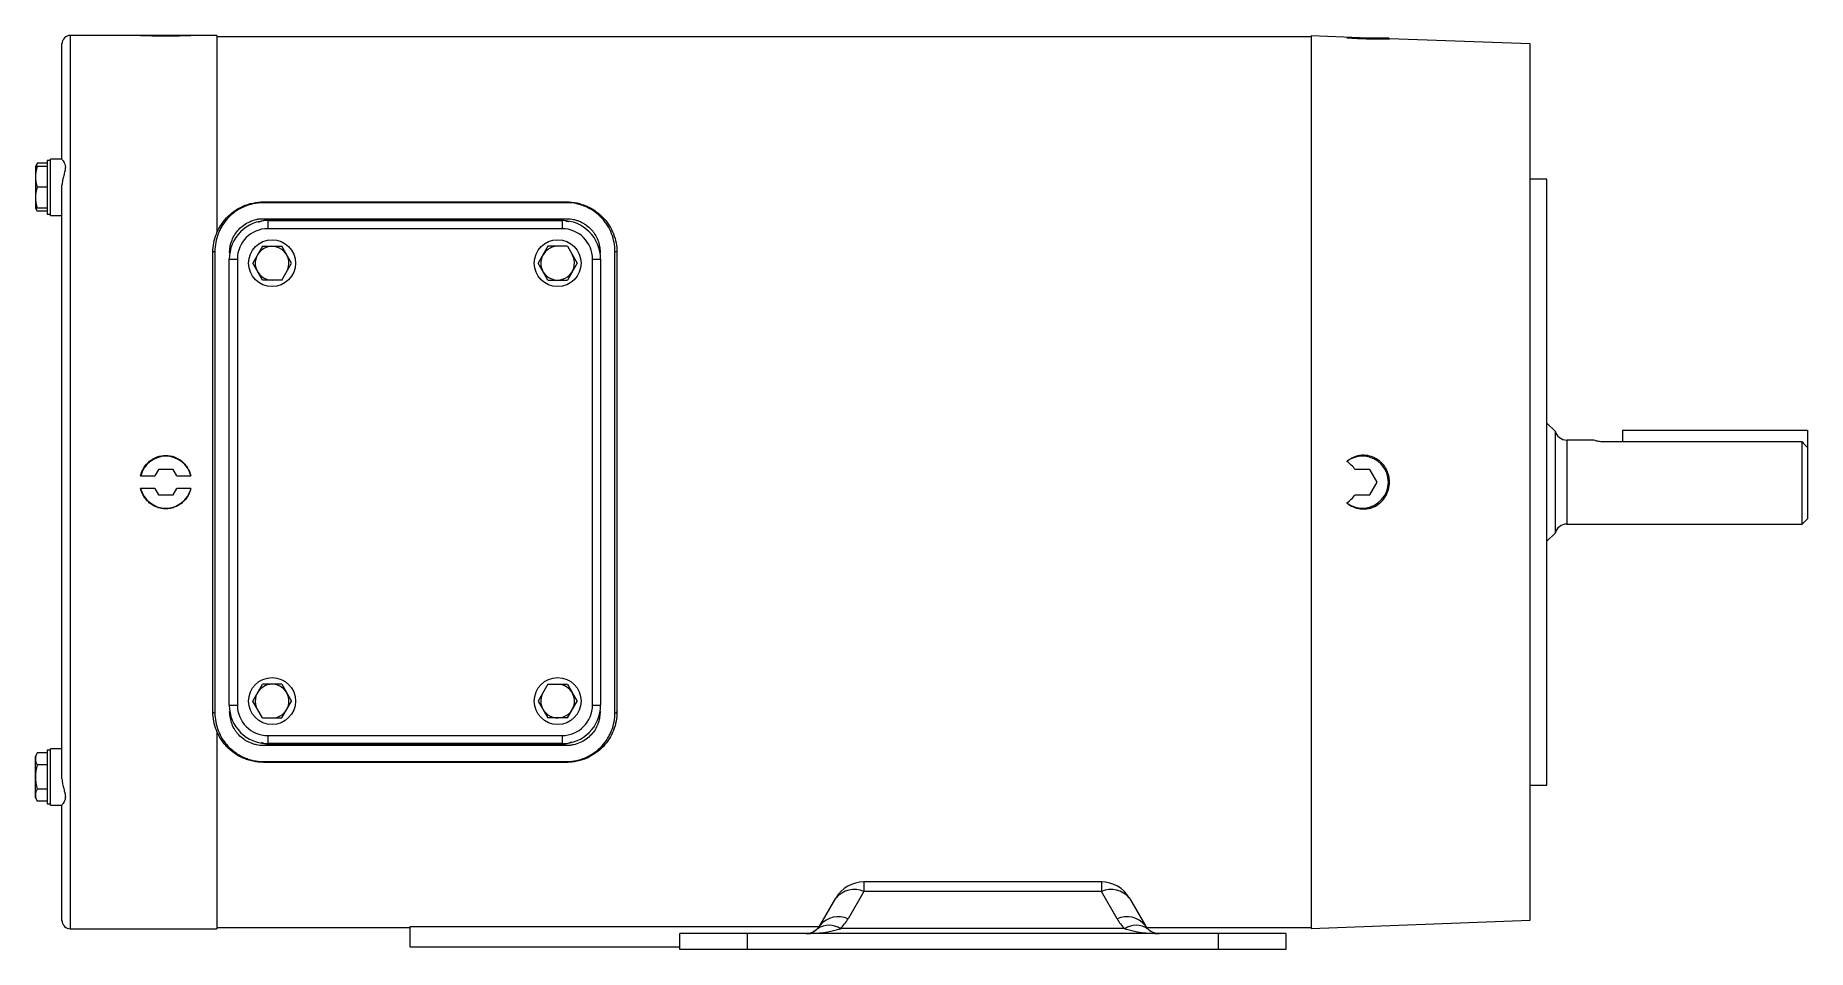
# Model space of a CAD drawing. Header units: inches. Extents: x -5.4 to 7.7, y -3.5 to 3.3.
import ezdxf

# ---------------------------------------------------------------- set-up
doc = ezdxf.new("R2010")
doc.units = ezdxf.units.IN
doc.header["$MEASUREMENT"] = 0

msp = doc.modelspace()

# ---------------------------------------------------------------- linework, layer by layer
at = {"color": 7, "linetype": 'Continuous', "lineweight": 15}
for p, q in [((-4.063, 3.315), (-5.152, 3.315)), ((-4.629, 3.315), (-4.256, 3.315)), ((-4.063, 3.315), (-4.063, 1.852)), ((4.062, 3.306), (-4.063, 3.306)), ((4.425, 3.298), (4.062, 3.312)), ((4.062, 3.312), (4.062, -3.312)), ((4.327, 3.298), (4.635, 3.298)), ((4.643, 3.291), (4.635, 3.298)), ((5.688, 3.252), (4.642, 3.291)), ((-5.213, 2.397), (-5.213, 3.255)), ((5.688, -3.252), (5.688, 3.252)), ((-5.299, 2.388), (-5.324, 2.388)), ((-5.324, 2.388), (-5.324, 1.989)), ((-5.213, 2.397), (-5.299, 2.397)), ((-5.299, 1.98), (-5.299, 2.397)), ((-5.396, 2.367), (-5.41, 2.343)), ((-5.41, 2.343), (-5.41, 2.034)), ((-5.396, 2.367), (-5.404, 2.343)), ((-5.324, 2.367), (-5.396, 2.367)), ((-5.324, 2.343), (-5.396, 2.343)), ((5.812, 2.249), (5.688, 2.249)), ((5.812, -2.249), (5.812, 2.249)), ((-5.324, 2.188), (-5.396, 2.188)), ((-5.213, -2.203), (-5.213, 2.203)), ((-5.41, 2.034), (-5.396, 2.01)), ((-5.324, 2.034), (-5.396, 2.034)), ((-5.324, 2.01), (-5.396, 2.01)), ((-5.324, 1.989), (-5.299, 1.989)), ((-5.299, 1.98), (-5.213, 1.98)), ((-3.718, 2.08), (-3.718, 2.074)), ((-3.718, 2.08), (-1.468, 2.08)), ((-1.468, 2.074), (-3.718, 2.074)), ((-1.468, 2.08), (-1.468, 2.074)), ((-3.718, 1.955), (-1.468, 1.955)), ((-3.685, 1.941), (-3.685, 1.881)), ((-3.685, 1.941), (-1.5, 1.941)), ((-1.5, 1.881), (-3.685, 1.881)), ((-1.533, 1.946), (-3.653, 1.946)), ((-1.533, 1.946), (-3.653, 1.946)), ((-3.653, 1.946), (-3.653, 1.941)), ((-1.533, 1.946), (-1.533, 1.941)), ((-1.5, 1.941), (-1.5, 1.881)), ((-4.078, 1.712), (-4.078, -1.712)), ((-3.725, 1.75), (-3.797, 1.625)), ((-3.725, 1.75), (-3.58, 1.75)), ((-3.508, 1.625), (-3.58, 1.75)), ((-1.605, 1.75), (-1.677, 1.625)), ((-1.46, 1.75), (-1.605, 1.75)), ((-1.46, 1.75), (-1.388, 1.625)), ((-1.108, -1.712), (-1.108, 1.712)), ((-4.093, -1.705), (-4.093, 1.705)), ((-3.971, 1.655), (-3.911, 1.655)), ((-3.971, -1.655), (-3.971, 1.655)), ((-3.968, 1.705), (-3.968, 1.7)), ((-3.911, 1.655), (-3.911, -1.655)), ((-3.725, 1.5), (-3.797, 1.625)), ((-3.58, 1.5), (-3.508, 1.625)), ((-1.605, 1.5), (-1.677, 1.625)), ((-1.388, 1.625), (-1.46, 1.5)), ((-1.274, -1.655), (-1.274, 1.655)), ((-1.274, 1.655), (-1.214, 1.655)), ((-1.218, 1.705), (-1.218, 1.7)), ((-1.214, 1.655), (-1.214, -1.655)), ((-1.093, 1.705), (-1.093, -1.705)), ((-3.58, 1.5), (-3.725, 1.5)), ((-1.605, 1.5), (-1.46, 1.5)), ((5.872, 0.379), (5.812, 0.438)), ((5.872, 0.379), (5.872, -0.379)), ((6.153, 0.312), (5.959, 0.312)), ((7.707, 0.298), (6.247, 0.298)), ((6.372, 0.385), (7.747, 0.385)), ((6.372, 0.385), (6.372, 0.298)), ((7.707, -0.312), (7.707, 0.298)), ((7.747, 0.385), (7.747, -0.272)), ((-4.629, 0.047), (-4.524, 0.047)), ((-4.497, 0.094), (-4.524, 0.047)), ((-4.388, 0.094), (-4.497, 0.094)), ((-4.361, 0.047), (-4.388, 0.094)), ((-4.361, 0.047), (-4.256, 0.047)), ((4.497, 0.094), (4.388, 0.094)), ((4.551, 0), (4.497, 0.094)), ((-4.524, -0.047), (-4.629, -0.047)), ((-4.524, -0.047), (-4.497, -0.094)), ((-4.497, -0.094), (-4.388, -0.094)), ((-4.388, -0.094), (-4.361, -0.047)), ((-4.256, -0.047), (-4.361, -0.047)), ((4.388, -0.094), (4.497, -0.094)), ((4.497, -0.094), (4.551, 0)), ((5.812, -0.438), (5.872, -0.379)), ((5.959, -0.312), (7.707, -0.312)), ((7.707, -0.312), (7.747, -0.272)), ((-3.797, -1.625), (-3.725, -1.5)), ((-3.58, -1.5), (-3.725, -1.5)), ((-3.58, -1.5), (-3.508, -1.625)), ((-1.605, -1.5), (-1.677, -1.625)), ((-1.605, -1.5), (-1.46, -1.5)), ((-1.46, -1.5), (-1.388, -1.625)), ((-3.971, -1.655), (-3.911, -1.655)), ((-3.968, -1.7), (-3.968, -1.705)), ((-3.725, -1.75), (-3.797, -1.625)), ((-3.58, -1.75), (-3.508, -1.625)), ((-1.677, -1.625), (-1.605, -1.75)), ((-1.46, -1.75), (-1.388, -1.625)), ((-1.274, -1.655), (-1.214, -1.655)), ((-1.218, -1.7), (-1.218, -1.705)), ((-3.725, -1.75), (-3.58, -1.75)), ((-1.46, -1.75), (-1.605, -1.75)), ((-4.063, -1.852), (-4.063, -3.315)), ((-1.468, -1.955), (-3.718, -1.955)), ((-3.685, -1.881), (-1.5, -1.881)), ((-3.685, -1.881), (-3.685, -1.941)), ((-1.5, -1.941), (-3.685, -1.941)), ((-3.653, -1.946), (-3.653, -1.941)), ((-3.653, -1.946), (-1.533, -1.946)), ((-3.653, -1.946), (-1.533, -1.946)), ((-1.533, -1.946), (-1.533, -1.941)), ((-1.5, -1.881), (-1.5, -1.941)), ((-5.396, -2.01), (-5.41, -2.034)), ((-5.41, -2.343), (-5.41, -2.034)), ((-5.324, -2.01), (-5.396, -2.01)), ((-5.324, -2.099), (-5.396, -2.099)), ((-5.299, -1.989), (-5.324, -1.989)), ((-5.324, -1.989), (-5.324, -2.388)), ((-5.213, -1.98), (-5.299, -1.98)), ((-5.299, -2.397), (-5.299, -1.98)), ((-3.718, -2.074), (-1.468, -2.074)), ((-3.718, -2.074), (-3.718, -2.08)), ((-1.468, -2.08), (-3.718, -2.08)), ((-1.468, -2.074), (-1.468, -2.08)), ((-5.41, -2.343), (-5.396, -2.367)), ((-5.324, -2.278), (-5.396, -2.278)), ((-5.324, -2.367), (-5.396, -2.367)), ((5.688, -2.249), (5.812, -2.249)), ((-5.324, -2.388), (-5.299, -2.388)), ((-5.299, -2.397), (-5.213, -2.397)), ((-5.213, -3.255), (-5.213, -2.397)), ((2.504, -2.967), (0.741, -2.967)), ((0.416, -3.289), (0.533, -3.087)), ((0.741, -3.037), (0.624, -3.24)), ((2.504, -3.037), (0.741, -3.037)), ((2.621, -3.24), (2.504, -3.037)), ((2.712, -3.087), (2.829, -3.289)), ((4.062, -3.312), (5.688, -3.252)), ((-5.152, -3.315), (-4.063, -3.315)), ((-4.063, -3.306), (-2.629, -3.306)), ((-2.629, -3.298), (0.411, -3.298)), ((-2.629, -3.45), (-2.629, -3.298)), ((-0.627, -3.469), (-0.627, -3.349)), ((3.873, -3.349), (-0.627, -3.349)), ((-0.127, -3.349), (-0.127, -3.469)), ((2.678, -3.314), (0.567, -3.314)), ((2.85, -3.316), (2.829, -3.289)), ((2.84, -3.306), (4.062, -3.306)), ((3.373, -3.469), (3.373, -3.349)), ((3.873, -3.349), (3.873, -3.469)), ((-2.629, -3.45), (-0.627, -3.45)), ((3.873, -3.469), (-0.627, -3.469))]:
    msp.add_line(p, q, dxfattribs=at)
at = {"color": 8, "linetype": 'Continuous', "lineweight": 15}
for p, q in [((-5.152, 3.315), (-5.152, -3.315)), ((5.959, 0.312), (5.959, -0.312)), ((0.741, -2.967), (0.741, -3.037)), ((2.504, -2.967), (2.504, -3.037))]:
    msp.add_line(p, q, dxfattribs=at)
at = {"color": 7, "linetype": 'Continuous', "lineweight": 15, "flags": 128}
for points in [[(-4.093, 1.705), (-4.092, 1.706), (-4.091, 1.708), (-4.09, 1.709), (-4.088, 1.71), (-4.086, 1.711), (-4.083, 1.712), (-4.08, 1.712), (-4.078, 1.712)], [(-1.108, 1.712), (-1.105, 1.712), (-1.102, 1.712), (-1.099, 1.711), (-1.097, 1.71), (-1.095, 1.709), (-1.094, 1.708), (-1.093, 1.706), (-1.093, 1.705)], [(-4.093, -1.705), (-4.092, -1.706), (-4.091, -1.708), (-4.09, -1.709), (-4.088, -1.71), (-4.086, -1.711), (-4.083, -1.712), (-4.08, -1.712), (-4.078, -1.712)], [(-1.108, -1.712), (-1.105, -1.712), (-1.102, -1.712), (-1.099, -1.711), (-1.097, -1.71), (-1.095, -1.709), (-1.094, -1.708), (-1.093, -1.706), (-1.093, -1.705)]]:
    msp.add_lwpolyline(points, dxfattribs=at)
at = {"color": 7, "linetype": 'Continuous', "lineweight": 15}
for centre in [(-3.653, 1.625), (-1.533, 1.625), (-3.653, -1.625), (-1.533, -1.625)]:
    msp.add_circle(centre, 0.174, dxfattribs=at)
for centre, radius, start, end in [((-5.152, 3.255), 0.06, 90, 180), ((-3.685, 1.655), 0.286, 90, 180), ((-3.685, 1.655), 0.226, 90, 180), ((-1.5, 1.655), 0.286, 0, 90), ((-1.5, 1.655), 0.226, 0, 90), ((-3.653, 1.625), 0.125, 330, 270), ((-1.533, 1.625), 0.125, 90, 30), ((5.959, 0.402), 0.09, 195.0536, 270), ((-4.442, 0), 0.192, 14.0936, 165.9064), ((4.442, 0), 0.193, 233.0268, 126.9732), ((-4.442, 0), 0.193, 194.0936, 345.9064), ((5.959, -0.402), 0.09, 90, 164.9464), ((-3.653, -1.625), 0.125, 270, 210), ((-1.533, -1.625), 0.125, 150, 90), ((-3.685, -1.655), 0.286, 180, 270), ((-3.685, -1.655), 0.226, 180, 270), ((-1.5, -1.655), 0.226, 270, 0), ((-1.5, -1.655), 0.286, 270, 0), ((0.741, -3.207), 0.24, 90, 150), ((0.67, -3.199), 0.176, 66.211, 140.688), ((2.504, -3.207), 0.24, 30, 90), ((2.575, -3.199), 0.176, 39.312, 113.789), ((-5.152, -3.255), 0.06, 180, 270), ((0.482, -3.436), 0.148, 55.1431, 124.8569), ((0.553, -3.401), 0.176, 66.211, 140.688), ((0.312, -3.06), 0.36, 315, 330), ((2.692, -3.401), 0.176, 39.312, 113.789), ((2.932, -3.06), 0.36, 210, 225), ((2.763, -3.436), 0.148, 55.1431, 124.8569), ((0.312, -3.229), 0.12, 270, 330), ((0.326, -2.512), 0.838, 269.0554, 286.6843), ((2.919, -2.512), 0.838, 253.3157, 270.9446), ((2.932, -3.229), 0.12, 210, 270)]:
    msp.add_arc(centre, radius, start, end, dxfattribs=at)
for points, knots in [([(-4.256, 3.315), (-4.258, 3.315), (-4.262, 3.314), (-4.27, 3.314), (-4.275, 3.314), (-4.286, 3.313), (-4.293, 3.313), (-4.307, 3.312), (-4.315, 3.312), (-4.331, 3.311), (-4.34, 3.311), (-4.359, 3.31), (-4.369, 3.31), (-4.389, 3.31), (-4.4, 3.309), (-4.421, 3.309), (-4.432, 3.309), (-4.453, 3.309), (-4.464, 3.309), (-4.485, 3.309), (-4.496, 3.31), (-4.516, 3.31), (-4.526, 3.31), (-4.545, 3.311), (-4.554, 3.311), (-4.57, 3.312), (-4.578, 3.312), (-4.592, 3.313), (-4.599, 3.313), (-4.61, 3.314), (-4.615, 3.314), (-4.623, 3.314), (-4.627, 3.315), (-4.629, 3.315)], [0, 0, 0, 0, 0.0625, 0.0625, 0.125, 0.125, 0.1875, 0.1875, 0.25, 0.25, 0.3125, 0.3125, 0.375, 0.375, 0.4375, 0.4375, 0.5, 0.5, 0.5625, 0.5625, 0.625, 0.625, 0.6875, 0.6875, 0.75, 0.75, 0.8125, 0.8125, 0.875, 0.875, 0.9375, 0.9375, 1, 1, 1, 1]), ([(4.327, 3.298), (4.342, 3.297), (4.376, 3.295), (4.438, 3.292), (4.502, 3.29), (4.56, 3.289), (4.607, 3.29), (4.637, 3.29), (4.641, 3.29), (4.642, 3.29)], [0, 0, 0, 0, 0.129116, 0.276812, 0.421077, 0.564014, 0.708899, 0.85801, 1, 1, 1, 1]), ([(-5.213, 2.397), (-5.213, 2.396), (-5.211, 2.394), (-5.206, 2.387), (-5.203, 2.383), (-5.197, 2.373), (-5.194, 2.367), (-5.189, 2.353), (-5.188, 2.345), (-5.188, 2.332), (-5.188, 2.327), (-5.19, 2.317), (-5.191, 2.312), (-5.194, 2.297), (-5.197, 2.286), (-5.203, 2.264), (-5.206, 2.252), (-5.211, 2.228), (-5.213, 2.215), (-5.213, 2.203)], [0, 0, 0, 0, 0.125, 0.125, 0.25, 0.25, 0.375, 0.375, 0.5, 0.5, 0.5625, 0.5625, 0.625, 0.625, 0.75, 0.75, 0.875, 0.875, 1, 1, 1, 1]), ([(-5.396, 2.343), (-5.4, 2.33), (-5.404, 2.317), (-5.409, 2.292), (-5.41, 2.279), (-5.41, 2.266)], [0, 0, 0, 0, 0.5, 0.5, 1, 1, 1, 1]), ([(-5.41, 2.343), (-5.41, 2.343), (-5.409, 2.343), (-5.404, 2.343), (-5.4, 2.343), (-5.396, 2.343)], [0, 0, 0, 0, 0.5, 0.5, 1, 1, 1, 1]), ([(-5.41, 2.266), (-5.41, 2.253), (-5.409, 2.239), (-5.404, 2.214), (-5.4, 2.201), (-5.396, 2.188)], [0, 0, 0, 0, 0.5, 0.5, 1, 1, 1, 1]), ([(-5.41, 2.111), (-5.41, 2.098), (-5.409, 2.085), (-5.404, 2.06), (-5.4, 2.047), (-5.396, 2.034)], [0, 0, 0, 0, 0.5, 0.5, 1, 1, 1, 1]), ([(-5.405, 2.034), (-5.404, 2.029), (-5.403, 2.021), (-5.398, 2.013), (-5.396, 2.01)], [0, 0, 0, 0, 0.61803, 1, 1, 1, 1]), ([(-4.093, 1.705), (-4.093, 1.729), (-4.09, 1.752), (-4.082, 1.798), (-4.075, 1.82), (-4.062, 1.852), (-4.058, 1.863), (-4.047, 1.884), (-4.041, 1.895), (-4.022, 1.925), (-4.008, 1.943), (-3.975, 1.979), (-3.956, 1.995), (-3.916, 2.024), (-3.894, 2.037), (-3.847, 2.058), (-3.822, 2.066), (-3.784, 2.074), (-3.771, 2.076), (-3.744, 2.079), (-3.731, 2.08), (-3.718, 2.08)], [0, 0, 0, 0, 0.125, 0.125, 0.25, 0.25, 0.3125, 0.3125, 0.375, 0.375, 0.5, 0.5, 0.625, 0.625, 0.75, 0.75, 0.875, 0.875, 0.9375, 0.9375, 1, 1, 1, 1]), ([(-3.718, 2.074), (-3.731, 2.074), (-3.744, 2.073), (-3.769, 2.07), (-3.782, 2.068), (-3.806, 2.063), (-3.818, 2.059), (-3.842, 2.051), (-3.854, 2.047), (-3.888, 2.031), (-3.909, 2.019), (-3.948, 1.991), (-3.966, 1.975), (-3.997, 1.941), (-4.011, 1.923), (-4.029, 1.894), (-4.034, 1.884), (-4.044, 1.864), (-4.049, 1.854), (-4.061, 1.822), (-4.067, 1.801), (-4.075, 1.757), (-4.078, 1.735), (-4.078, 1.712)], [0, 0, 0, 0, 0.0625, 0.0625, 0.125, 0.125, 0.1875, 0.1875, 0.25, 0.25, 0.375, 0.375, 0.5, 0.5, 0.625, 0.625, 0.6875, 0.6875, 0.75, 0.75, 0.875, 0.875, 1, 1, 1, 1]), ([(-1.468, 2.08), (-1.441, 2.08), (-1.415, 2.077), (-1.376, 2.069), (-1.363, 2.065), (-1.339, 2.057), (-1.327, 2.053), (-1.303, 2.042), (-1.292, 2.037), (-1.27, 2.024), (-1.259, 2.017), (-1.229, 1.995), (-1.211, 1.979), (-1.186, 1.953), (-1.178, 1.944), (-1.163, 1.925), (-1.157, 1.915), (-1.138, 1.885), (-1.127, 1.864), (-1.11, 1.82), (-1.103, 1.798), (-1.095, 1.752), (-1.093, 1.729), (-1.093, 1.705)], [0, 0, 0, 0, 0.125, 0.125, 0.1875, 0.1875, 0.25, 0.25, 0.3125, 0.3125, 0.375, 0.375, 0.5, 0.5, 0.5625, 0.5625, 0.625, 0.625, 0.75, 0.75, 0.875, 0.875, 1, 1, 1, 1]), ([(-1.108, 1.712), (-1.108, 1.735), (-1.11, 1.757), (-1.118, 1.801), (-1.124, 1.822), (-1.14, 1.865), (-1.15, 1.885), (-1.168, 1.914), (-1.175, 1.923), (-1.189, 1.941), (-1.196, 1.95), (-1.22, 1.976), (-1.238, 1.991), (-1.267, 2.012), (-1.277, 2.019), (-1.298, 2.031), (-1.309, 2.037), (-1.331, 2.047), (-1.343, 2.051), (-1.367, 2.059), (-1.379, 2.063), (-1.416, 2.071), (-1.442, 2.074), (-1.468, 2.074)], [0, 0, 0, 0, 0.125, 0.125, 0.25, 0.25, 0.375, 0.375, 0.4375, 0.4375, 0.5, 0.5, 0.625, 0.625, 0.6875, 0.6875, 0.75, 0.75, 0.8125, 0.8125, 0.875, 0.875, 1, 1, 1, 1]), ([(-3.968, 1.705), (-3.968, 1.736), (-3.962, 1.767), (-3.945, 1.81), (-3.938, 1.824), (-3.921, 1.851), (-3.911, 1.864), (-3.889, 1.887), (-3.877, 1.898), (-3.85, 1.918), (-3.835, 1.926), (-3.804, 1.94), (-3.787, 1.946), (-3.762, 1.951), (-3.753, 1.953), (-3.735, 1.955), (-3.726, 1.955), (-3.718, 1.955)], [0, 0, 0, 0, 0.25, 0.25, 0.375, 0.375, 0.5, 0.5, 0.625, 0.625, 0.75, 0.75, 0.875, 0.875, 0.9375, 0.9375, 1, 1, 1, 1]), ([(-3.653, 1.946), (-3.685, 1.945), (-3.721, 1.945), (-3.751, 1.93), (-3.754, 1.928)], [0, 0, 0, 0, 0.895452, 1, 1, 1, 1]), ([(-1.451, 1.931), (-1.468, 1.937), (-1.494, 1.946), (-1.522, 1.946), (-1.533, 1.946)], [0, 0, 0, 0, 0.628108, 1, 1, 1, 1]), ([(-1.468, 1.955), (-1.45, 1.955), (-1.432, 1.953), (-1.407, 1.948), (-1.398, 1.945), (-1.382, 1.94), (-1.374, 1.937), (-1.358, 1.93), (-1.35, 1.926), (-1.336, 1.918), (-1.329, 1.913), (-1.308, 1.898), (-1.296, 1.888), (-1.279, 1.87), (-1.274, 1.864), (-1.264, 1.851), (-1.26, 1.845), (-1.247, 1.825), (-1.24, 1.811), (-1.229, 1.781), (-1.225, 1.766), (-1.219, 1.736), (-1.218, 1.721), (-1.218, 1.705)], [0, 0, 0, 0, 0.125, 0.125, 0.1875, 0.1875, 0.25, 0.25, 0.3125, 0.3125, 0.375, 0.375, 0.5, 0.5, 0.5625, 0.5625, 0.625, 0.625, 0.75, 0.75, 0.875, 0.875, 1, 1, 1, 1]), ([(6.247, 0.298), (6.241, 0.298), (6.235, 0.298), (6.223, 0.299), (6.217, 0.299), (6.205, 0.301), (6.2, 0.302), (6.19, 0.303), (6.185, 0.304), (6.172, 0.307), (6.165, 0.309), (6.158, 0.311), (6.156, 0.311), (6.154, 0.312), (6.153, 0.312), (6.153, 0.312)], [0, 0, 0, 0, 0.125, 0.125, 0.25, 0.25, 0.375, 0.375, 0.5, 0.5, 0.75, 0.75, 0.875, 0.875, 1, 1, 1, 1]), ([(-4.629, 0.047), (-4.627, 0.057), (-4.623, 0.068), (-4.615, 0.088), (-4.61, 0.097), (-4.593, 0.125), (-4.579, 0.141), (-4.545, 0.169), (-4.527, 0.179), (-4.486, 0.194), (-4.464, 0.198), (-4.421, 0.198), (-4.4, 0.194), (-4.359, 0.18), (-4.34, 0.169), (-4.315, 0.148), (-4.307, 0.141), (-4.293, 0.124), (-4.286, 0.116), (-4.269, 0.088), (-4.261, 0.068), (-4.256, 0.047)], [0, 0, 0, 0, 0.0625, 0.0625, 0.125, 0.125, 0.25, 0.25, 0.375, 0.375, 0.5, 0.5, 0.625, 0.625, 0.75, 0.75, 0.8125, 0.8125, 0.875, 0.875, 1, 1, 1, 1]), ([(4.327, -0.154), (4.341, -0.166), (4.356, -0.176), (4.39, -0.191), (4.408, -0.196), (4.435, -0.199), (4.445, -0.199), (4.463, -0.199), (4.472, -0.198), (4.49, -0.195), (4.5, -0.193), (4.517, -0.187), (4.526, -0.184), (4.55, -0.171), (4.566, -0.161), (4.586, -0.142), (4.592, -0.135), (4.604, -0.121), (4.609, -0.113), (4.619, -0.097), (4.623, -0.089), (4.63, -0.072), (4.633, -0.063), (4.641, -0.037), (4.643, -0.019), (4.643, 0.009), (4.642, 0.019), (4.64, 0.037), (4.638, 0.046), (4.633, 0.063), (4.63, 0.072), (4.623, 0.089), (4.619, 0.097), (4.609, 0.113), (4.604, 0.121), (4.592, 0.135), (4.586, 0.142), (4.572, 0.154), (4.565, 0.16), (4.55, 0.171), (4.542, 0.175), (4.517, 0.188), (4.5, 0.193), (4.463, 0.2), (4.445, 0.2), (4.417, 0.197), (4.408, 0.195), (4.391, 0.19), (4.382, 0.187), (4.365, 0.179), (4.357, 0.175), (4.341, 0.165), (4.334, 0.16), (4.327, 0.154)], [0, 0, 0, 0, 0.0625, 0.0625, 0.125, 0.125, 0.15625, 0.15625, 0.1875, 0.1875, 0.21875, 0.21875, 0.25, 0.25, 0.3125, 0.3125, 0.34375, 0.34375, 0.375, 0.375, 0.40625, 0.40625, 0.4375, 0.4375, 0.5, 0.5, 0.53125, 0.53125, 0.5625, 0.5625, 0.59375, 0.59375, 0.625, 0.625, 0.65625, 0.65625, 0.6875, 0.6875, 0.71875, 0.71875, 0.75, 0.75, 0.8125, 0.8125, 0.875, 0.875, 0.90625, 0.90625, 0.9375, 0.9375, 0.96875, 0.96875, 1, 1, 1, 1]), ([(4.388, 0.094), (4.38, 0.105), (4.37, 0.116), (4.349, 0.136), (4.338, 0.145), (4.327, 0.154)], [0, 0, 0, 0, 0.5, 0.5, 1, 1, 1, 1]), ([(-4.256, -0.047), (-4.258, -0.057), (-4.262, -0.068), (-4.27, -0.088), (-4.275, -0.097), (-4.286, -0.116), (-4.292, -0.124), (-4.307, -0.141), (-4.315, -0.148), (-4.331, -0.162), (-4.34, -0.168), (-4.359, -0.179), (-4.369, -0.183), (-4.389, -0.191), (-4.399, -0.193), (-4.421, -0.197), (-4.432, -0.198), (-4.453, -0.198), (-4.464, -0.197), (-4.485, -0.193), (-4.496, -0.191), (-4.516, -0.183), (-4.526, -0.179), (-4.545, -0.168), (-4.554, -0.162), (-4.57, -0.148), (-4.578, -0.141), (-4.592, -0.124), (-4.599, -0.116), (-4.61, -0.097), (-4.615, -0.088), (-4.623, -0.068), (-4.627, -0.057), (-4.629, -0.047)], [0, 0, 0, 0, 0.0625, 0.0625, 0.125, 0.125, 0.1875, 0.1875, 0.25, 0.25, 0.3125, 0.3125, 0.375, 0.375, 0.4375, 0.4375, 0.5, 0.5, 0.5625, 0.5625, 0.625, 0.625, 0.6875, 0.6875, 0.75, 0.75, 0.8125, 0.8125, 0.875, 0.875, 0.9375, 0.9375, 1, 1, 1, 1]), ([(4.327, -0.154), (4.338, -0.145), (4.349, -0.136), (4.37, -0.116), (4.38, -0.105), (4.388, -0.094)], [0, 0, 0, 0, 0.5, 0.5, 1, 1, 1, 1]), ([(-3.718, -2.08), (-3.744, -2.08), (-3.77, -2.077), (-3.809, -2.069), (-3.822, -2.065), (-3.846, -2.057), (-3.858, -2.053), (-3.882, -2.042), (-3.893, -2.037), (-3.915, -2.024), (-3.926, -2.017), (-3.956, -1.995), (-3.974, -1.979), (-3.999, -1.953), (-4.007, -1.944), (-4.022, -1.925), (-4.028, -1.915), (-4.047, -1.885), (-4.058, -1.864), (-4.075, -1.82), (-4.082, -1.798), (-4.09, -1.752), (-4.093, -1.729), (-4.093, -1.705)], [0, 0, 0, 0, 0.125, 0.125, 0.1875, 0.1875, 0.25, 0.25, 0.3125, 0.3125, 0.375, 0.375, 0.5, 0.5, 0.5625, 0.5625, 0.625, 0.625, 0.75, 0.75, 0.875, 0.875, 1, 1, 1, 1]), ([(-3.718, -1.955), (-3.735, -1.955), (-3.753, -1.953), (-3.778, -1.948), (-3.787, -1.945), (-3.803, -1.94), (-3.811, -1.937), (-3.827, -1.93), (-3.835, -1.926), (-3.849, -1.918), (-3.856, -1.913), (-3.877, -1.898), (-3.889, -1.888), (-3.906, -1.87), (-3.911, -1.864), (-3.921, -1.851), (-3.925, -1.845), (-3.938, -1.825), (-3.945, -1.811), (-3.956, -1.781), (-3.96, -1.766), (-3.966, -1.736), (-3.968, -1.721), (-3.968, -1.705)], [0, 0, 0, 0, 0.125, 0.125, 0.1875, 0.1875, 0.25, 0.25, 0.3125, 0.3125, 0.375, 0.375, 0.5, 0.5, 0.5625, 0.5625, 0.625, 0.625, 0.75, 0.75, 0.875, 0.875, 1, 1, 1, 1]), ([(-1.218, -1.705), (-1.218, -1.736), (-1.223, -1.767), (-1.24, -1.81), (-1.247, -1.824), (-1.264, -1.851), (-1.274, -1.864), (-1.296, -1.887), (-1.308, -1.898), (-1.335, -1.918), (-1.35, -1.926), (-1.381, -1.94), (-1.398, -1.946), (-1.423, -1.951), (-1.432, -1.953), (-1.45, -1.955), (-1.459, -1.955), (-1.468, -1.955)], [0, 0, 0, 0, 0.25, 0.25, 0.375, 0.375, 0.5, 0.5, 0.625, 0.625, 0.75, 0.75, 0.875, 0.875, 0.9375, 0.9375, 1, 1, 1, 1]), ([(-1.093, -1.705), (-1.093, -1.729), (-1.095, -1.752), (-1.103, -1.798), (-1.11, -1.82), (-1.123, -1.852), (-1.127, -1.863), (-1.138, -1.884), (-1.144, -1.895), (-1.163, -1.925), (-1.177, -1.943), (-1.21, -1.979), (-1.229, -1.995), (-1.269, -2.024), (-1.291, -2.037), (-1.338, -2.058), (-1.363, -2.066), (-1.401, -2.074), (-1.414, -2.076), (-1.441, -2.079), (-1.454, -2.08), (-1.468, -2.08)], [0, 0, 0, 0, 0.125, 0.125, 0.25, 0.25, 0.3125, 0.3125, 0.375, 0.375, 0.5, 0.5, 0.625, 0.625, 0.75, 0.75, 0.875, 0.875, 0.9375, 0.9375, 1, 1, 1, 1]), ([(-4.078, -1.712), (-4.078, -1.735), (-4.075, -1.757), (-4.067, -1.801), (-4.061, -1.822), (-4.045, -1.865), (-4.035, -1.885), (-4.017, -1.914), (-4.01, -1.923), (-3.996, -1.941), (-3.989, -1.95), (-3.965, -1.976), (-3.947, -1.991), (-3.918, -2.012), (-3.908, -2.019), (-3.887, -2.031), (-3.876, -2.037), (-3.854, -2.047), (-3.842, -2.051), (-3.818, -2.059), (-3.806, -2.063), (-3.769, -2.071), (-3.743, -2.074), (-3.718, -2.074)], [0, 0, 0, 0, 0.125, 0.125, 0.25, 0.25, 0.375, 0.375, 0.4375, 0.4375, 0.5, 0.5, 0.625, 0.625, 0.6875, 0.6875, 0.75, 0.75, 0.8125, 0.8125, 0.875, 0.875, 1, 1, 1, 1]), ([(-1.468, -2.074), (-1.454, -2.074), (-1.441, -2.073), (-1.416, -2.07), (-1.403, -2.068), (-1.379, -2.063), (-1.367, -2.059), (-1.343, -2.051), (-1.331, -2.047), (-1.297, -2.031), (-1.276, -2.019), (-1.237, -1.991), (-1.219, -1.975), (-1.188, -1.941), (-1.174, -1.923), (-1.156, -1.894), (-1.151, -1.884), (-1.141, -1.864), (-1.136, -1.854), (-1.124, -1.822), (-1.118, -1.801), (-1.11, -1.757), (-1.108, -1.735), (-1.108, -1.712)], [0, 0, 0, 0, 0.0625, 0.0625, 0.125, 0.125, 0.1875, 0.1875, 0.25, 0.25, 0.375, 0.375, 0.5, 0.5, 0.625, 0.625, 0.6875, 0.6875, 0.75, 0.75, 0.875, 0.875, 1, 1, 1, 1]), ([(-3.734, -1.931), (-3.717, -1.937), (-3.691, -1.946), (-3.663, -1.946), (-3.653, -1.946)], [0, 0, 0, 0, 0.628108, 1, 1, 1, 1]), ([(-1.533, -1.946), (-1.5, -1.945), (-1.464, -1.945), (-1.434, -1.93), (-1.431, -1.928)], [0, 0, 0, 0, 0.895452, 1, 1, 1, 1]), ([(-5.41, -2.055), (-5.41, -2.062), (-5.409, -2.07), (-5.404, -2.085), (-5.4, -2.092), (-5.396, -2.099)], [0, 0, 0, 0, 0.5, 0.5, 1, 1, 1, 1]), ([(-5.41, -2.188), (-5.41, -2.204), (-5.409, -2.219), (-5.404, -2.248), (-5.4, -2.263), (-5.396, -2.278)], [0, 0, 0, 0, 0.5, 0.5, 1, 1, 1, 1]), ([(-5.213, -2.203), (-5.213, -2.215), (-5.211, -2.228), (-5.206, -2.252), (-5.203, -2.264), (-5.197, -2.286), (-5.194, -2.297), (-5.189, -2.317), (-5.188, -2.327), (-5.188, -2.34), (-5.188, -2.345), (-5.19, -2.353), (-5.191, -2.356), (-5.194, -2.367), (-5.197, -2.373), (-5.203, -2.383), (-5.206, -2.387), (-5.211, -2.394), (-5.213, -2.396), (-5.213, -2.397)], [0, 0, 0, 0, 0.125, 0.125, 0.25, 0.25, 0.375, 0.375, 0.5, 0.5, 0.5625, 0.5625, 0.625, 0.625, 0.75, 0.75, 0.875, 0.875, 1, 1, 1, 1]), ([(-5.396, -2.278), (-5.4, -2.285), (-5.404, -2.292), (-5.409, -2.307), (-5.41, -2.315), (-5.41, -2.322)], [0, 0, 0, 0, 0.5, 0.5, 1, 1, 1, 1]), ([(-5.41, -2.322), (-5.41, -2.33), (-5.409, -2.337), (-5.404, -2.352), (-5.4, -2.359), (-5.396, -2.367)], [0, 0, 0, 0, 0.5, 0.5, 1, 1, 1, 1]), ([(0.4, -3.311), (0.394, -3.316), (0.383, -3.328), (0.374, -3.332), (0.37, -3.335)], [0, 0, 0, 0, 0.4444941, 1, 1, 1, 1])]:
    msp.add_open_spline(points, degree=3, knots=knots, dxfattribs=at)
for points in [[(-5.396, 2.188), (-5.405, 2.163), (-5.41, 2.138), (-5.41, 2.111)], [(-5.396, 2.034), (-5.405, 2.034), (-5.41, 2.034), (-5.41, 2.034)], [(7.707, 0.298), (7.72, 0.284), (7.734, 0.27), (7.747, 0.256)], [(-5.396, -2.01), (-5.405, -2.025), (-5.41, -2.04), (-5.41, -2.055)], [(-5.396, -2.099), (-5.405, -2.129), (-5.41, -2.158), (-5.41, -2.188)]]:
    msp.add_open_spline(points, degree=3, dxfattribs=at)

doc.saveas('drawing.dxf')
